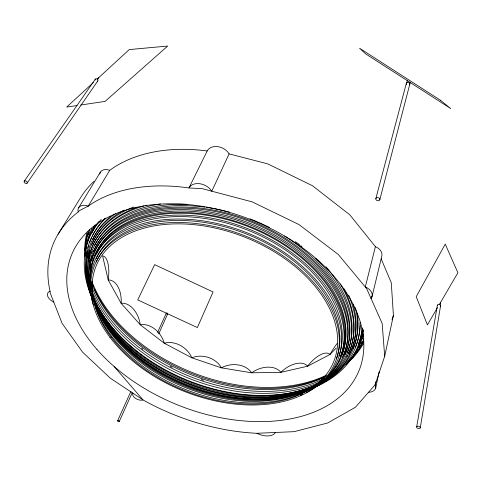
<?xml version="1.0" encoding="UTF-8"?>
<svg xmlns="http://www.w3.org/2000/svg" width="482" height="482" viewBox="0 0 482 482"><rect width="100%" height="100%" fill="white"/><g stroke="black" fill="none" stroke-linecap="round" stroke-linejoin="round"><path stroke-width="0.72" d="M440.084 304.835L440.458 302.594M420.244 427.883A1.844 1.103 12.5 0 0 417.936 426.245A1.844 1.103 12.5 0 0 417.237 428.034A1.844 1.103 12.5 0 0 420.244 427.883L440.542 305.962M416.701 426.889L437.391 305.13M132.936 393.216A6.483 3.681 23.2 0 0 135.575 398.409A6.483 3.681 23.2 0 0 143.052 399.946A175.984 113.372 21.8 0 0 256.912 433.294L294.08 431.661L327.646 422.997L355.433 407.242L375.171 384.708L384.684 356.264L393.414 315.469L391.276 282.735L381.117 258.744M375.599 388.335L379.201 371.658M375.803 381.81L375.171 384.708A10.447 6.507 14.5 0 1 368.513 392.312M371.58 296.34L371.056 298.509A11.11 7.652 14.6 0 0 365.302 286.959L375.406 246.657L349.799 214.809L312.438 185.715L267.739 163.88L229.107 153.866A12.683 9.544 26 0 0 217.695 146.624A12.683 9.544 26 0 0 207.188 150.962L188.962 187.956A153.746 100.208 22.6 0 0 88.224 206.085M372.044 296.605L381.792 256.153A10.628 7.646 13.9 0 0 375.406 246.657M409.634 84.567L410.17 82.494M379.834 199.656A2.061 1.567 13.5 0 0 377.183 197.584A2.061 1.567 13.5 0 0 376.49 200.205A2.061 1.567 13.5 0 0 379.834 199.656L409.79 84.199M375.839 198.65L406.326 83.386M406.748 82.711L407.296 80.645M392.035 319.662L393.414 315.469M119.253 421.509A0.892 0.482 23.4 0 0 118.229 420.587A0.892 0.482 23.4 0 0 117.849 421.334A0.892 0.482 23.4 0 0 119.253 421.509L132.207 392.74M158.729 333.827L167.7 313.806L197.349 327.561L213.08 291.953L154.656 264.66L137.719 299.9L167.236 313.589M117.632 420.774L130.941 391.336M157.554 332.453L166.302 313.155M229.107 153.866L211.803 191.203A13.273 9.586 25.6 0 0 199.813 183.72A13.273 9.586 25.6 0 0 188.962 187.956L202.235 188.673L252.17 201.874L299.021 224.582L338.292 254.496L366.615 288.537L382.166 323.44L384.684 356.264M437.511 307.63L427.42 324.892L416.225 296.701L445.235 244.133L457.9 272.752L439.385 304.431M88.23 206.097L79.41 210.628L78.198 211.966A9.905 6.573 29.8 0 1 88.23 206.097L109.739 170.291A147.54 100.648 22.6 0 1 207.194 150.968M78.686 207.67L100.485 171.99M58.027 234.294L79.928 198.741A164.416 110.89 22.1 0 1 93.99 181.359M97.539 79.397L98.828 77.542M27.1 183.154A1.741 1.133 32.9 0 0 25.57 180.883A1.741 1.133 32.9 0 0 24.365 182.437A1.741 1.133 32.9 0 0 27.1 183.154L97.786 80.94M24.257 181.166L95.34 79.114M336.189 348.1L330.007 354.469A22.317 9.754 -51.7 0 0 307.582 366.206L280.892 372.327A21.419 14.942 -25.7 0 0 251.622 372.809L221.401 367.838A21.069 17.069 13.9 0 0 191.794 357.795L164.272 343.208A21.437 16.165 57.7 0 0 140.268 324.772A21.365 14.201 74.3 0 0 121.151 303.329L108.215 279.946A23.745 9.104 -81.1 0 0 102.6 255.888L108.215 279.946A22.431 13.641 -86.4 0 1 121.151 303.329L140.268 324.772L164.272 343.208A21.274 17.093 37.1 0 1 191.794 357.795L221.401 367.838A21.142 16.364 -7.8 0 1 251.622 372.809L280.892 372.327A21.383 12.478 -39.9 0 1 307.582 366.206L330.007 354.469A23.745 6.272 -62.1 0 1 337.171 343.503M93.357 82.561L66.667 107.082L77.018 105.552M97.171 79.06L129.266 49.574L167.676 46.055L105.112 101.383L80.717 105.004M114.144 366.513L143.052 399.946L110.155 378.069L82.591 352.149L62.039 323.271L50.152 292.809L50.068 291.279A171.261 110.312 22 0 1 78.192 211.966M324.874 376.834A145.685 97.027 21.8 0 1 91.61 282.916M363.139 335.267A145.685 97.027 21.8 0 1 361.608 339.346M363.771 333.689A146.076 96.996 21.8 0 1 346.901 363.127M85.404 254.514A146.076 96.996 21.8 0 1 91.869 228.528M363.344 330.622A144.962 96.249 21.8 0 1 359.578 342.425M322.729 379.195A144.962 96.249 21.8 0 1 91.014 284.657M92.918 228.962A144.962 96.249 21.8 0 1 93.9 227.022M99.762 173.978A9.489 6.585 30.5 0 1 109.739 170.291M53.761 302.051A8.604 5.169 28 0 1 47.664 296.147A8.604 5.169 28 0 1 50.068 291.279M275.439 432.481A13.623 7.869 18.6 0 1 256.912 433.294M363.705 341.129A148.444 99.153 21.8 0 1 356.776 352.487M354.933 354.836A148.444 99.153 21.8 0 1 349.848 360.422M85.061 250.995A148.444 99.153 21.8 0 1 88.049 231.902M363.844 338.906A147.594 98.316 21.8 0 1 349.414 361.06M203.41 380.268A147.594 98.316 21.8 0 1 201.259 379.551M172.195 367.302A147.594 98.316 21.8 0 1 170.182 366.266M142.871 349.257A147.594 98.316 21.8 0 1 141.666 348.359M85.067 250.52A147.594 98.316 21.8 0 1 89.598 229.691M361.97 341.967A147.245 98.34 21.8 0 1 360.94 343.925M360.217 345.208A147.245 98.34 21.8 0 1 359.09 347.094M326.031 375.912A147.245 98.34 21.8 0 1 314.945 380.611M314.282 380.846A147.245 98.34 21.8 0 1 94.418 288.929M93.267 286.266A147.245 98.34 21.8 0 1 91.604 282.006M88.501 234.589A147.245 98.34 21.8 0 1 89.327 231.782M363.38 329.628A145.353 96.213 21.8 0 1 345.757 364.82M85.151 255.683A145.353 96.213 21.8 0 1 95.111 224.955M340.202 283.886A138.888 90.845 21.8 0 1 312.957 387.865M90.718 293.652A138.888 90.845 21.8 0 1 143.979 205.965M145.383 205.579A138.888 90.845 21.8 0 1 146.799 205.205M347.414 355.367A138.714 90.857 21.8 0 1 346.715 356.674M312.005 387.245A138.714 90.857 21.8 0 1 99.533 311.571M97.382 307.516A138.714 90.857 21.8 0 1 96.364 305.431M95.081 302.624A138.714 90.857 21.8 0 1 94.177 300.509M93.068 297.677A138.714 90.857 21.8 0 1 92.303 295.556M88.441 261.262A138.714 90.857 21.8 0 1 137.099 207.254M343.925 288.706A138.714 90.857 21.8 0 1 348.384 353.378M312.42 386.685A137.201 89.73 21.8 0 1 184.443 382.31A137.201 89.73 21.8 0 1 92.634 295.255M89.399 262.678A137.201 89.73 21.8 0 1 89.754 260.503M91.52 253.339A137.201 89.73 21.8 0 1 92.225 251.23M94.49 245.76A137.201 89.73 21.8 0 1 160.53 203.976M325.916 266.751A137.201 89.73 21.8 0 1 346.992 352.951M315.517 258.292A137.472 89.7 21.8 0 1 312.529 388.281M91.688 297.002A137.472 89.7 21.8 0 1 187.088 204.314M295.388 241.645A137.472 89.7 21.8 0 1 299.617 244.748M300.804 245.645A137.472 89.7 21.8 0 1 301.973 246.555M315.035 385.54A135.828 88.616 21.8 0 1 101.093 315.053M100.75 314.439A135.828 88.616 21.8 0 1 92.719 295.936M89.706 266.606A135.828 88.616 21.8 0 1 92.074 255.617M93.616 251.357A135.828 88.616 21.8 0 1 204.784 207.17M206.206 207.368A135.828 88.616 21.8 0 1 229.366 212.122M250.062 218.87A135.828 88.616 21.8 0 1 269.444 227.504M284.573 236.035A135.828 88.616 21.8 0 1 344.744 354.83M357.325 313.24A141.19 92.906 21.8 0 1 352.812 349.155M315.409 384.998A141.19 92.906 21.8 0 1 92.514 294.604M92.731 239.337A141.19 92.906 21.8 0 1 108.938 217.882M109.528 217.37A141.19 92.906 21.8 0 1 110.571 216.478M319.162 382.286A144.311 95.52 21.8 0 1 91.761 290.309M91.923 232.969A144.311 95.52 21.8 0 1 98.677 221.642M362.53 328.152A144.311 95.52 21.8 0 1 358.421 343.618M362.103 327.832A144.811 95.478 21.8 0 1 316.921 386.221M90.923 295.394A144.811 95.478 21.8 0 1 101.262 219.418M314.836 385.504A142.829 94.153 21.8 0 1 98.268 307.233M97.527 305.889A142.829 94.153 21.8 0 1 96.46 303.871M95.773 302.509A142.829 94.153 21.8 0 1 92.369 294.96M86.314 257.918A142.829 94.153 21.8 0 1 87.423 250.52M88.11 247.597A142.829 94.153 21.8 0 1 88.718 245.422M89.646 242.554A142.829 94.153 21.8 0 1 91.604 237.662M92.243 236.3A142.829 94.153 21.8 0 1 105.058 218.352M360.241 325.38A142.829 94.153 21.8 0 1 355.144 347.763M359.933 322.494A143.046 94.135 21.8 0 1 315.758 386.377M89.158 289.381A143.046 94.135 21.8 0 1 105.95 218.087M355.421 307.661A141.455 92.881 21.8 0 1 336.322 372.941M332.929 375.827A141.455 92.881 21.8 0 1 329.929 378.111M328.694 378.991A141.455 92.881 21.8 0 1 315.565 386.504M91.104 294.9A141.455 92.881 21.8 0 1 90.387 292.857M89.941 291.49A141.455 92.881 21.8 0 1 88.363 285.953M88.007 284.476A141.455 92.881 21.8 0 1 87.682 282.994M86.989 279.277A141.455 92.881 21.8 0 1 115.849 213.478M353.035 304.106A140.033 91.935 21.8 0 1 349.275 354.168M312.547 386.685A140.033 91.935 21.8 0 1 98.623 308.92M98.286 308.299A140.033 91.935 21.8 0 1 92.405 295.237M88.092 258.075A140.033 91.935 21.8 0 1 89.694 250.718M91.917 244.266A140.033 91.935 21.8 0 1 124.109 210.104M348.685 295.291A140.304 91.911 21.8 0 1 312.065 388.534M91.231 296.249A140.304 91.911 21.8 0 1 133.604 206.989M166.537 313.969A0.801 0.506 23.8 0 1 166.429 313.101A0.801 0.506 23.8 0 1 167.615 313.541A0.801 0.506 23.8 0 1 167.109 314.18M323.344 378.683A129.447 83.507 21.8 0 1 197.349 393.764A129.447 83.507 21.8 0 1 94.761 304.558M94.544 303.829A129.447 83.507 21.8 0 1 91.67 286.188M91.646 284.742A129.447 83.507 21.8 0 1 91.658 283.308M96.261 261.985A129.447 83.507 21.8 0 1 247.224 234.318A129.447 83.507 21.8 0 1 336.376 358.692M363.338 343.774A149.559 100.111 21.8 0 1 348.444 362.048M84.983 256.677A149.559 100.111 21.8 0 1 86.76 233.252M362.789 341.973A148.173 99.172 21.8 0 1 359.765 347.046M326.567 375.129A148.173 99.172 21.8 0 1 91.713 280.964M91.767 296.623A136.032 88.598 21.8 0 1 253.345 221.871A136.032 88.598 21.8 0 1 313.945 387.414M91.628 260.575A134.701 87.718 21.8 0 1 248.959 221.262A134.701 87.718 21.8 0 1 342.557 357.096M316.505 384.744A134.701 87.718 21.8 0 1 309.818 388.341M309.185 388.643A134.701 87.718 21.8 0 1 101.545 316.59M101.196 315.981A134.701 87.718 21.8 0 1 100.105 313.987M99.406 312.649A134.701 87.718 21.8 0 1 92.779 296.279M90.134 268.595A134.701 87.718 21.8 0 1 90.676 264.937M91.839 296.972A134.912 87.7 21.8 0 1 251.104 223.799A134.912 87.7 21.8 0 1 315.439 386.636M339.575 359.964A133.159 86.549 21.8 0 1 338.882 361.253M321.428 380.931A133.159 86.549 21.8 0 1 191.854 387.914A133.159 86.549 21.8 0 1 93.472 297.527M90.971 285.097A133.159 86.549 21.8 0 1 90.821 283.621M90.749 272.77A133.159 86.549 21.8 0 1 91.152 269.125M91.375 267.679A133.159 86.549 21.8 0 1 91.779 265.51M92.098 264.07A133.159 86.549 21.8 0 1 92.64 261.931M93.05 260.515A133.159 86.549 21.8 0 1 93.731 258.412M94.761 255.659A133.159 86.549 21.8 0 1 250.495 225.034A133.159 86.549 21.8 0 1 342.003 354.656M89.839 277.656A133.357 86.531 21.8 0 1 252.49 227.48A133.357 86.531 21.8 0 1 327.766 376.647M323.386 380.545A133.357 86.531 21.8 0 1 322.223 381.473M92.183 296.743A133.357 86.531 21.8 0 1 91.64 294.538M91.026 291.592A133.357 86.531 21.8 0 1 90.761 290.11M90.333 287.158A133.357 86.531 21.8 0 1 90.17 285.681M324.073 378.804A132.339 85.862 21.8 0 1 322.386 380.22M318.837 382.919A132.339 85.862 21.8 0 1 190.149 388.275A132.339 85.862 21.8 0 1 93.58 298.713M91.032 285.272A132.339 85.862 21.8 0 1 90.863 283.012M96.514 253.918A132.339 85.862 21.8 0 1 252.55 228.372A132.339 85.862 21.8 0 1 340.563 356.035M89.76 280.349A132.604 85.832 21.8 0 1 259.364 233.643A132.604 85.832 21.8 0 1 316.439 386.178M315.174 387.004A132.604 85.832 21.8 0 1 313.884 387.811M312.577 388.588A132.604 85.832 21.8 0 1 309.914 390.083M93.014 301.895A132.604 85.832 21.8 0 1 89.76 281.831M324.832 377.454A130.815 84.663 21.8 0 1 196.885 391.782A130.815 84.663 21.8 0 1 94.273 301.069M94.062 300.328A130.815 84.663 21.8 0 1 91.411 283.211M96.105 258.701A130.815 84.663 21.8 0 1 248.375 230.408A130.815 84.663 21.8 0 1 338.918 355.963M93.4 304.811A131.158 84.621 21.8 0 1 249.278 233.722A131.158 84.621 21.8 0 1 306.287 392.607M302.353 394.481A131.158 84.621 21.8 0 1 300.322 395.354M437.415 305.715A1.633 1.115 10.3 0 1 439.138 304.443A1.633 1.115 10.3 0 1 440.385 306.221M406.567 84.537A1.777 1.5 9.9 0 1 406.977 82.543A1.777 1.5 9.9 0 1 409.363 82.832A1.777 1.5 9.9 0 1 409.369 84.874M95.219 80.012A1.524 1.121 36 0 1 96.069 78.753A1.524 1.121 36 0 1 97.822 79.819A1.524 1.121 36 0 1 97.28 81.259M440.47 100.268L359.584 48.242L365.591 53.833L450.706 108.558L440.47 100.268M111.101 337.045A128.061 82.392 21.8 0 0 323.579 377.78A128.061 82.392 21.8 0 0 209.935 226.98A128.061 82.392 21.8 0 0 111.101 337.045M109.992 337.382A129.73 83.476 21.8 0 0 325.217 378.256A129.73 83.476 21.8 0 0 209.628 225.582A129.73 83.476 21.8 0 0 109.992 337.382M96.942 349.414A154.927 99.611 21.8 0 0 352.191 383.184A154.927 99.611 21.8 0 0 196.831 205.549A154.927 99.611 21.8 0 0 96.942 349.414"/></g></svg>
